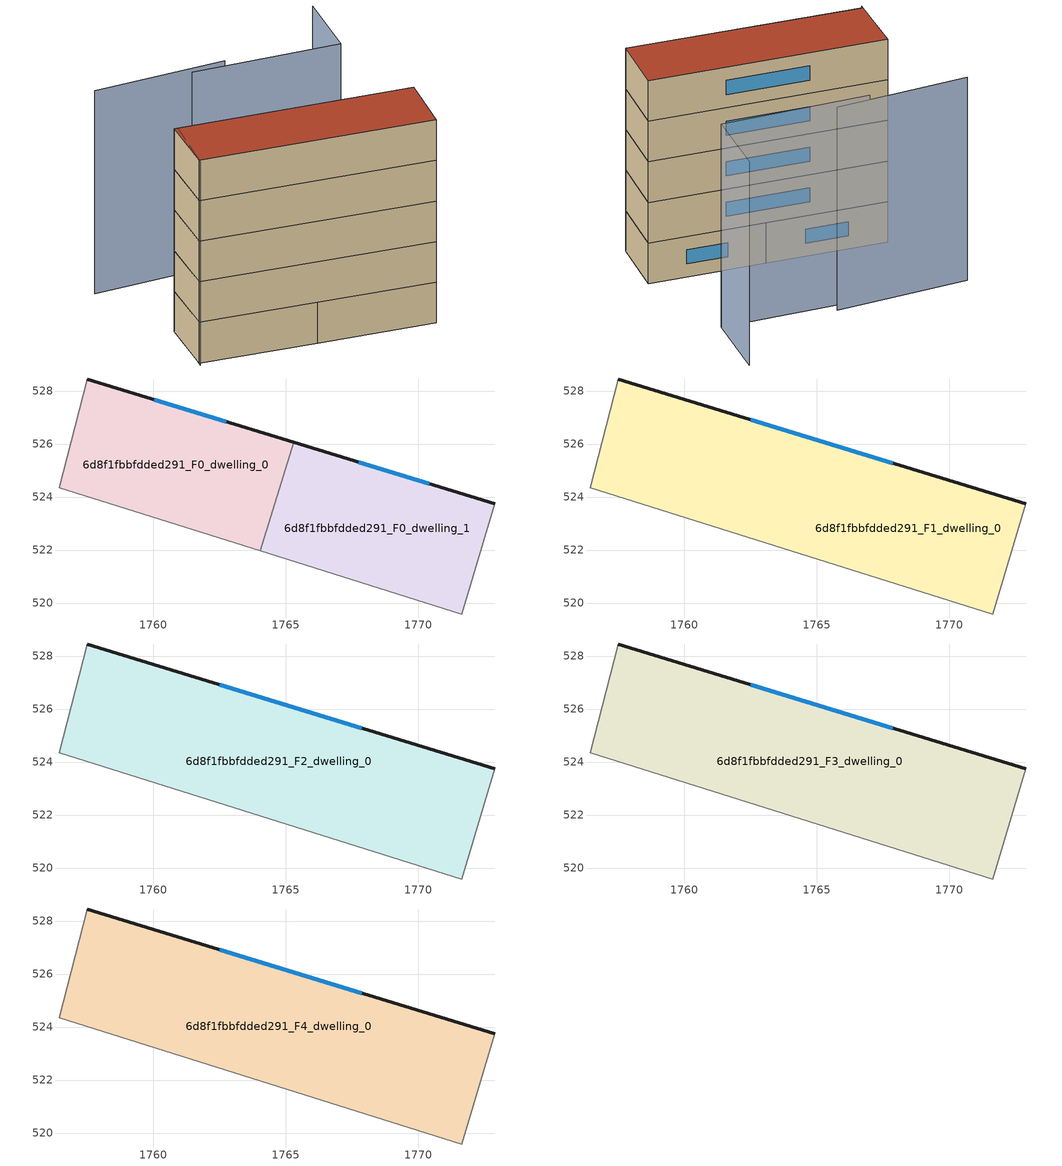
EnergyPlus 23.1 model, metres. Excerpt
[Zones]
6d8f1fbbfdded291_F0_dwelling_0
 floor ground (EU_floor_Construction): 1765.3,526.07 1764.04,521.97 1756.46,524.36 1757.5,528.46 z0
 wall outside (EU_wall_Construction): 1765.3,526.07 1757.5,528.46 z0:3
 wall adiabatic (EU_wall_Construction): 1757.5,528.46 1756.46,524.36 1764.04,521.97 z0:3
 wall to 6d8f1fbbfdded291_F0_dwelling_1 (EU_wall_Construction): 1764.04,521.97 1765.3,526.07 z0:3
 window (EU_Window_Construction): 1762.76,526.84 1760.03,527.68 z0.98:2.02
6d8f1fbbfdded291_F0_dwelling_1
 floor ground (EU_floor_Construction): 1772.88,523.75 1771.64,519.58 1764.04,521.97 1765.3,526.07 z0
 wall outside (EU_wall_Construction): 1772.88,523.75 1765.3,526.07 z0:3
 wall adiabatic (EU_wall_Construction): 1764.04,521.97 1771.64,519.58 1772.88,523.75 z0:3
 window (EU_Window_Construction): 1770.41,524.5 1767.76,525.31 z0.98:2.02
6d8f1fbbfdded291_F1_dwelling_0
 floor to 6d8f1fbbfdded291_F0_dwelling_0 (EU_floor_Construction): 1765.3,526.07 1764.04,521.97 1756.46,524.36 1757.5,528.46 z3
 floor to 6d8f1fbbfdded291_F0_dwelling_1 (EU_floor_Construction): 1772.88,523.75 1771.64,519.58 1764.04,521.97 1765.3,526.07 z3
 wall outside (EU_wall_Construction): 1772.88,523.75 1757.5,528.46 z3:6
 wall adiabatic (EU_wall_Construction): 1757.5,528.46 1756.46,524.36 1771.64,519.58 1772.88,523.75 z3:6
 window (EU_Window_Construction): 1767.88,525.28 1762.5,526.92 z3.98:5.02
6d8f1fbbfdded291_F2_dwelling_0
 floor to 6d8f1fbbfdded291_F1_dwelling_0 (EU_floor_Construction): 1772.88,523.75 1771.64,519.58 1756.46,524.36 1757.5,528.46 z6
 wall outside (EU_wall_Construction): 1772.88,523.75 1757.5,528.46 z6:9
 wall adiabatic (EU_wall_Construction): 1757.5,528.46 1756.46,524.36 1771.64,519.58 1772.88,523.75 z6:9
 window (EU_Window_Construction): 1767.88,525.28 1762.5,526.92 z6.98:8.02
6d8f1fbbfdded291_F3_dwelling_0
 floor to 6d8f1fbbfdded291_F2_dwelling_0 (EU_floor_Construction): 1772.88,523.75 1771.64,519.58 1756.46,524.36 1757.5,528.46 z9
 wall outside (EU_wall_Construction): 1772.88,523.75 1757.5,528.46 z9:12
 wall adiabatic (EU_wall_Construction): 1757.5,528.46 1756.46,524.36 1771.64,519.58 1772.88,523.75 z9:12
 window (EU_Window_Construction): 1767.88,525.28 1762.5,526.92 z9.98:11.02
6d8f1fbbfdded291_F4_dwelling_0
 floor to 6d8f1fbbfdded291_F3_dwelling_0 (EU_floor_Construction): 1772.88,523.75 1771.64,519.58 1756.46,524.36 1757.5,528.46 z12
 wall outside (EU_wall_Construction): 1772.88,523.75 1757.5,528.46 z12:15
 wall adiabatic (EU_wall_Construction): 1757.5,528.46 1756.46,524.36 1771.64,519.58 1772.88,523.75 z12:15
 window (EU_Window_Construction): 1767.88,525.28 1762.5,526.92 z12.98:14.02
 roof outside (EU_roof_Construction): 1771.64,519.58 1772.88,523.75 1757.5,528.46 1756.46,524.36 z15
shading: 1757.7,528.39 1756.38,524.12 / 1773.65,535.76 1772.32,530.86 / 1772.32,530.86 1762.54,533.51 / 1765.1,533.49 1756.19,535.29 z0:15
[Building]
EU S2 Campaign: North Axis=0; Terrain=City; Solar Distribution=FullExterior
[Site:Location]
Bologna: Latitude=44.5; Longitude=11.25; Time Zone=1; Elevation=37
[SizingPeriod:WeatherFileDays]
AnnualSizingPeriod: Begin Month=1; Begin Day of Month=1; End Month=12; End Day of Month=31; Day of Week for Start Day=Monday; Use Weather File Daylight Saving Period=No; Use Weather File Rain and Snow Indicators=No
[MATERIAL]
EU_InternalMass_Material: Roughness=MediumRough; Thickness=0.1; Conductivity=1; Density=1800; Specific Heat=900; Thermal Absorptance=0.9; Solar Absorptance=0.7; Visible Absorptance=0.7
[MATERIAL:NOMASS] Roughness=MediumRough; Thermal Absorptance=0.9; Solar Absorptance=0.7; Visible Absorptance=0.7
Name | Thermal Resistance
EU_wall_NoMass | 0.905828
EU_roof_NoMass | 0.37593
EU_floor_NoMass | 0.67114
[WINDOWMATERIAL:SIMPLEGLAZINGSYSTEM]
EU_Window_SimpleGlazing: UFactor=4.52486; Solar Heat Gain Coefficient=0.85; Visible Transmittance=0.85
[CONSTRUCTION]
EU_wall_Construction: EU_wall_NoMass
EU_roof_Construction: EU_roof_NoMass
EU_floor_Construction: EU_floor_NoMass
EU_Window_Construction: EU_Window_SimpleGlazing
EU_InternalMass_Construction: EU_InternalMass_Material
[ZONE] Type=1; Multiplier=1; Ceiling Height=autocalculate; Floor Area=autocalculate; Part of Total Floor Area=Yes
Name | Volume
6d8f1fbbfdded291_F0_dwelling_0 | 102.753
6d8f1fbbfdded291_F1_dwelling_0 | 205.509
6d8f1fbbfdded291_F2_dwelling_0; 6d8f1fbbfdded291_F3_dwelling_0; 6d8f1fbbfdded291_F4_dwelling_0 | 205.508
6d8f1fbbfdded291_F0_dwelling_1 | 102.766
[INTERNALMASS] Construction=EU_InternalMass_Construction
Name | Zone or ZoneList | Surface Area
6d8f1fbbfdded291_F0_dwelling_0_EU_InternalMass | 6d8f1fbbfdded291_F0_dwelling_0 | 34.2509
6d8f1fbbfdded291_F0_dwelling_1_EU_InternalMass | 6d8f1fbbfdded291_F0_dwelling_1 | 34.2555
6d8f1fbbfdded291_F1_dwelling_0_EU_InternalMass | 6d8f1fbbfdded291_F1_dwelling_0 | 68.5029
6d8f1fbbfdded291_F2_dwelling_0_EU_InternalMass | 6d8f1fbbfdded291_F2_dwelling_0 | 68.5029
6d8f1fbbfdded291_F3_dwelling_0_EU_InternalMass | 6d8f1fbbfdded291_F3_dwelling_0 | 68.5029
6d8f1fbbfdded291_F4_dwelling_0_EU_InternalMass | 6d8f1fbbfdded291_F4_dwelling_0 | 68.5029
[OTHEREQUIPMENT] Fuel Type=Electricity; Design Level Calculation Method=Watts/Area; Power per Zone Floor Area=1; Fraction Latent=0; Fraction Radiant=0; Fraction Lost=0; Carbon Dioxide Generation Rate=0; EndUse Subcategory=EU_Step8_InternalGains
Name | Zone or ZoneList or Space or SpaceList | Schedule
EU_Step8_InternalGain_6d8f1fbbfdded291_F0_dwelling_0_f000 | 6d8f1fbbfdded291_F0_dwelling_0 | EU_Step8_GainSchedule_6d8f1fbbfdded291_F0_dwelling_0_f000
EU_Step8_InternalGain_6d8f1fbbfdded291_F0_dwelling_1_f000 | 6d8f1fbbfdded291_F0_dwelling_1 | EU_Step8_GainSchedule_6d8f1fbbfdded291_F0_dwelling_1_f000
EU_Step8_InternalGain_6d8f1fbbfdded291_F1_dwelling_0_f000 | 6d8f1fbbfdded291_F1_dwelling_0 | EU_Step8_GainSchedule_6d8f1fbbfdded291_F1_dwelling_0_f000
EU_Step8_InternalGain_6d8f1fbbfdded291_F2_dwelling_0_f000 | 6d8f1fbbfdded291_F2_dwelling_0 | EU_Step8_GainSchedule_6d8f1fbbfdded291_F2_dwelling_0_f000
EU_Step8_InternalGain_6d8f1fbbfdded291_F3_dwelling_0_f000 | 6d8f1fbbfdded291_F3_dwelling_0 | EU_Step8_GainSchedule_6d8f1fbbfdded291_F3_dwelling_0_f000
EU_Step8_InternalGain_6d8f1fbbfdded291_F4_dwelling_0_f000 | 6d8f1fbbfdded291_F4_dwelling_0 | EU_Step8_GainSchedule_6d8f1fbbfdded291_F4_dwelling_0_f000
[ZONEVENTILATION:DESIGNFLOWRATE] Schedule=EU_AlwaysOn; Design Flow Rate Calculation Method=AirChanges/Hour; Air Changes per Hour=0.73129; Ventilation Type=Natural; Fan Pressure Rise=0; Fan Total Efficiency=1; Constant Term Coefficient=1; Temperature Term Coefficient=0; Velocity Term Coefficient=0; Velocity Squared Term Coefficient=0; Minimum Indoor Temperature=-100; Maximum Indoor Temperature=100; Delta Temperature=-100; Minimum Outdoor Temperature=-100; Maximum Outdoor Temperature=100; Maximum Wind Speed=40
Name | Zone or ZoneList or Space or SpaceList
EU_ConstantAir_6d8f1fbbfdded291_F0_dwelling_0 | 6d8f1fbbfdded291_F0_dwelling_0
EU_ConstantAir_6d8f1fbbfdded291_F0_dwelling_1 | 6d8f1fbbfdded291_F0_dwelling_1
EU_ConstantAir_6d8f1fbbfdded291_F1_dwelling_0 | 6d8f1fbbfdded291_F1_dwelling_0
EU_ConstantAir_6d8f1fbbfdded291_F2_dwelling_0 | 6d8f1fbbfdded291_F2_dwelling_0
EU_ConstantAir_6d8f1fbbfdded291_F3_dwelling_0 | 6d8f1fbbfdded291_F3_dwelling_0
EU_ConstantAir_6d8f1fbbfdded291_F4_dwelling_0 | 6d8f1fbbfdded291_F4_dwelling_0
[HVACTEMPLATE:THERMOSTAT] Constant Heating Setpoint=20; Constant Cooling Setpoint=50
EU_HeatOnly_6d8f1fbbfdded291_F0_dwelling_0; EU_HeatOnly_6d8f1fbbfdded291_F0_dwelling_1; EU_HeatOnly_6d8f1fbbfdded291_F1_dwelling_0; EU_HeatOnly_6d8f1fbbfdded291_F2_dwelling_0; EU_HeatOnly_6d8f1fbbfdded291_F3_dwelling_0; EU_HeatOnly_6d8f1fbbfdded291_F4_dwelling_0
[HVACTEMPLATE:ZONE:IDEALLOADSAIRSYSTEM] System Availability Schedule=EU_AlwaysOn; Maximum Heating Supply Air Temperature=50; Minimum Cooling Supply Air Temperature=13; Maximum Heating Supply Air Humidity Ratio=0.0156; Minimum Cooling Supply Air Humidity Ratio=0.0077; Heating Limit=NoLimit; Cooling Limit=NoLimit; Heating Availability Schedule=EU_AlwaysOn; Cooling Availability Schedule=EU_CoolingOff; Dehumidification Control Type=ConstantSensibleHeatRatio; Cooling Sensible Heat Ratio=0.7; Dehumidification Setpoint=60; Humidification Control Type=None; Humidification Setpoint=30; Outdoor Air Method=None; Outdoor Air Flow Rate per Person=0.00944; Outdoor Air Flow Rate per Zone Floor Area=0; Outdoor Air Flow Rate per Zone=0; Demand Controlled Ventilation Type=None; Outdoor Air Economizer Type=NoEconomizer; Heat Recovery Type=None; Sensible Heat Recovery Effectiveness=0.7; Latent Heat Recovery Effectiveness=0.65
Name | Template Thermostat
6d8f1fbbfdded291_F0_dwelling_0 | EU_HeatOnly_6d8f1fbbfdded291_F0_dwelling_0
6d8f1fbbfdded291_F0_dwelling_1 | EU_HeatOnly_6d8f1fbbfdded291_F0_dwelling_1
6d8f1fbbfdded291_F1_dwelling_0 | EU_HeatOnly_6d8f1fbbfdded291_F1_dwelling_0
6d8f1fbbfdded291_F2_dwelling_0 | EU_HeatOnly_6d8f1fbbfdded291_F2_dwelling_0
6d8f1fbbfdded291_F3_dwelling_0 | EU_HeatOnly_6d8f1fbbfdded291_F3_dwelling_0
6d8f1fbbfdded291_F4_dwelling_0 | EU_HeatOnly_6d8f1fbbfdded291_F4_dwelling_0
[SIZING:ZONE] Zone Cooling Design Supply Air Temperature Input Method=SupplyAirTemperature; Zone Cooling Design Supply Air Temperature=13; Zone Heating Design Supply Air Temperature Input Method=SupplyAirTemperature; Zone Heating Design Supply Air Temperature=50; Zone Cooling Design Supply Air Humidity Ratio=0.008; Zone Heating Design Supply Air Humidity Ratio=0.008; Cooling Design Air Flow Method=DesignDay; Cooling Design Air Flow Rate=0; Cooling Minimum Air Flow per Zone Floor Area=0.000762; Cooling Minimum Air Flow=0; Cooling Minimum Air Flow Fraction=0.2; Heating Design Air Flow Method=DesignDay; Heating Design Air Flow Rate=0; Heating Maximum Air Flow per Zone Floor Area=0.002032; Heating Maximum Air Flow=0.141576; Heating Maximum Air Flow Fraction=0.3; Account for Dedicated Outdoor Air System=No; Dedicated Outdoor Air System Control Strategy=NeutralSupplyAir; Dedicated Outdoor Air Low Setpoint Temperature for Design=autosize; Dedicated Outdoor Air High Setpoint Temperature for Design=autosize; Zone Load Sizing Method=Sensible Load Only No Latent Load; Zone Latent Cooling Design Supply Air Humidity Ratio Input Method=HumidityRatioDifference; Zone Cooling Design Supply Air Humidity Ratio Difference=0.005; Zone Latent Heating Design Supply Air Humidity Ratio Input Method=HumidityRatioDifference; Zone Humidification Design Supply Air Humidity Ratio Difference=0.005
6d8f1fbbfdded291_F0_dwelling_0; 6d8f1fbbfdded291_F0_dwelling_1; 6d8f1fbbfdded291_F1_dwelling_0; 6d8f1fbbfdded291_F2_dwelling_0; 6d8f1fbbfdded291_F3_dwelling_0; 6d8f1fbbfdded291_F4_dwelling_0
[SCHEDULE:CONSTANT]
Name | Hourly Value
EU_AlwaysOn | 1
EU_CoolingOff | 0
[SCHEDULE:FILE] Column Number=1; Rows to Skip at Top=0; Number of Hours of Data=8760; Column Separator=Comma; Interpolate to Timestep=No; Minutes per Item=60; Adjust Schedule for Daylight Savings=Yes
Name | File
EU_Step8_GainSchedule_6d8f1fbbfdded291_F0_dwelling_0_f000 | ../../schedules/6d8f1fbbfdded291/6d8f1fbbfdded291_F0_dwelling_0_f000_gain.csv
EU_Step8_GainSchedule_6d8f1fbbfdded291_F0_dwelling_1_f000 | ../../schedules/6d8f1fbbfdded291/6d8f1fbbfdded291_F0_dwelling_1_f000_gain.csv
EU_Step8_GainSchedule_6d8f1fbbfdded291_F1_dwelling_0_f000 | ../../schedules/6d8f1fbbfdded291/6d8f1fbbfdded291_F1_dwelling_0_f000_gain.csv
EU_Step8_GainSchedule_6d8f1fbbfdded291_F2_dwelling_0_f000 | ../../schedules/6d8f1fbbfdded291/6d8f1fbbfdded291_F2_dwelling_0_f000_gain.csv
EU_Step8_GainSchedule_6d8f1fbbfdded291_F3_dwelling_0_f000 | ../../schedules/6d8f1fbbfdded291/6d8f1fbbfdded291_F3_dwelling_0_f000_gain.csv
EU_Step8_GainSchedule_6d8f1fbbfdded291_F4_dwelling_0_f000 | ../../schedules/6d8f1fbbfdded291/6d8f1fbbfdded291_F4_dwelling_0_f000_gain.csv
